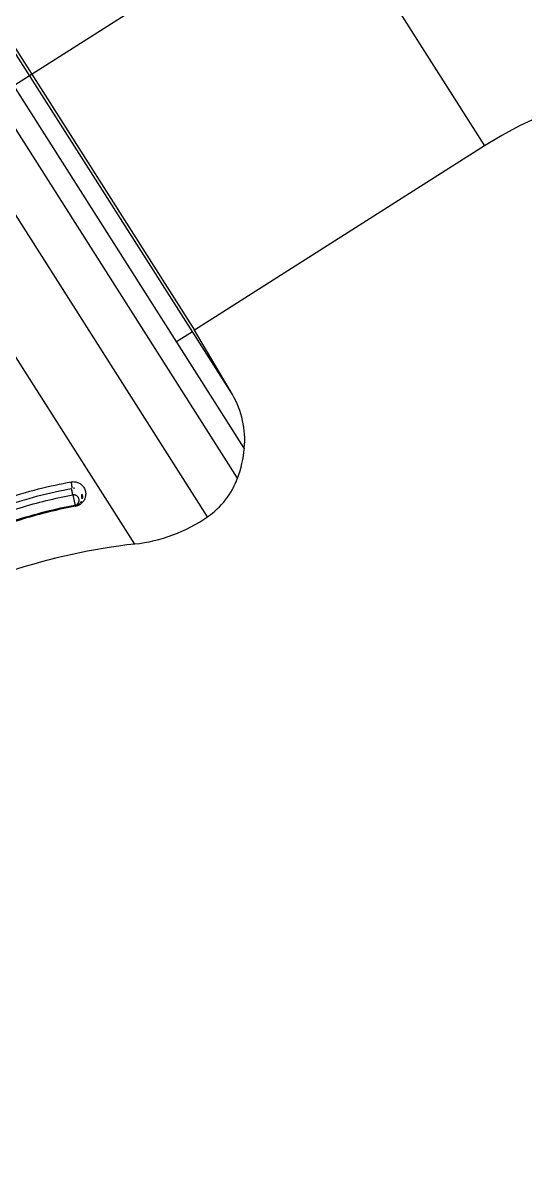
# Model space of a CAD drawing. Header units: millimetres. Extents: x 1145859089 to 1147511753, y -1047484727 to -1047247487.
# Drawn here: x 1145997567.3 to 1145997595.4, y -1047438293.4 to -1047438228.7 of the extents above; entities that cross this region are included whole.
import ezdxf
from ezdxf.xclip import XClip

# ---------------------------------------------------------------- set-up
doc = ezdxf.new("R2010")
doc.units = ezdxf.units.MM
doc.header["$LTSCALE"] = 100
doc.header["$MEASUREMENT"] = 0
doc.header["$XCLIPFRAME"] = 2
doc.linetypes.add('단지배치도$0$CENTER', pattern=[31, 30, -0.5, 0, -0.5])
doc.layers.get('0').update_dxf_attribs({"linetype": 'CONTINUOUS'})
doc.layers.add('XREF', color=135, linetype='CONTINUOUS')
doc.layers.add('단지배치도$0$W240910', color=135, linetype='CONTINUOUS')

# ---------------------------------------------------------------- blocks, each defined once
blk = doc.blocks.new('단지배치도$0$zw$9902')
at = {"layer": '단지배치도$0$W240910', "linetype": 'ByBlock', "ltscale": 20}
for p, q in [((59434.04, -66837.619), (59452.29, -66866.306)), ((59438.462, -66884.907), (59411.332, -66842.262)), ((59438.838, -66883.237), (59413.004, -66842.629)), ((59436.783, -66887.072), (59408.659, -66842.865)), ((59438.173, -66880.239), (59415.438, -66844.502)), ((59432.7, -66888.604), (59405.542, -66845.915)), ((59417.804, -66847.948), (59436.054, -66876.636)), ((59452.29, -66866.306), (59436.054, -66876.635)), ((59435.93, -66876.714), (59435.046, -66877.276)), ((59438.173, -66880.239), (59436.054, -66876.635))]:
    blk.add_line(p, q, dxfattribs=at)
at = {"layer": '단지배치도$0$W240910', "linetype": '단지배치도$0$CENTER', "ltscale": 20}
blk.add_line((59044.925, -67105.317), (59443.165, -66851.963), dxfattribs=at)
at = {"layer": '단지배치도$0$W240910'}
for radius in [11431.377, 11931.377]:
    blk.add_arc((57394.291, -57699.4), radius, 251.6277496, 321.4181311, dxfattribs=at)
at = {"layer": '단지배치도$0$W240910', "linetype": '단지배치도$0$CENTER', "ltscale": 20}
blk.add_arc((59464.099, -66884.868), 39, 32.46387, 122.46387, dxfattribs=at)
at = {"layer": '단지배치도$0$W240910', "linetype": 'ByBlock', "ltscale": 20}
for centre, radius, start, end in [((59464.099, -66884.868), 22, 32.46387, 122.46387), ((59432.199, -66882.623), 6.672, 339.95712, 354.70711), ((59429.272, -66885.982), 0.5, 84.30335, 100.41225), ((59429.272, -66885.982), 0.5, 349.55183, 63.92925), ((59429.272, -66885.982), 0.5, 280.40689, 286.49294), ((59429.272, -66885.982), 0.5, 286.53902, 298.3264), ((59429.272, -66885.982), 0.5, 301.05427, 301.37834), ((59429.272, -66885.982), 0.5, 301.37834, 318.27233), ((59429.272, -66885.982), 0.5, 321.18211, 349.55183), ((59429.272, -66885.982), 0.5, 321.01198, 321.18211), ((59436.561, -66922.845), 34.458, 96.43303, 120.04189)]:
    blk.add_arc(centre, radius, start, end, dxfattribs=at)
for points in [[(59438.84, -66883.238), (59438.939, -66882.206), (59438.699, -66881.139), (59438.173, -66880.239)], [(59429.133, -66885.124), (59429.141, -66885.14), (59429.16, -66885.193), (59429.182, -66885.29), (59429.196, -66885.391), (59429.195, -66885.463), (59429.187, -66885.487), (59429.181, -66885.488)], [(59436.784, -66887.073), (59437.553, -66886.555), (59438.15, -66885.786), (59438.467, -66884.909)], [(59429.229, -66885.855), (59429.22, -66885.838), (59429.202, -66885.79), (59429.179, -66885.689), (59429.166, -66885.588), (59429.167, -66885.513), (59429.176, -66885.492), (59429.182, -66885.492)], [(59429.341, -66886.45), (59429.349, -66886.465), (59429.357, -66886.474), (59429.362, -66886.473)], [(59429.377, -66886.49), (59429.371, -66886.478), (59429.366, -66886.472), (59429.362, -66886.472)], [(59429.414, -66886.46), (59429.456, -66886.447), (59429.497, -66886.43), (59429.532, -66886.408)], [(59432.699, -66888.601), (59434.163, -66888.444), (59435.58, -66887.913), (59436.784, -66887.073)]]:
    blk.add_open_spline(points, degree=3, dxfattribs=at)
for points, knots in [([(59417.287, -66889.727), (59417.885, -66889.402), (59419.12, -66888.75), (59421.052, -66887.805), (59423.184, -66886.869), (59425.327, -66886.078), (59427.348, -66885.488), (59428.559, -66885.228), (59429.133, -66885.124)], [0, 0, 0, 0, 0.166667, 0.333333, 0.5, 0.666667, 0.833333, 1, 1, 1, 1]), ([(59429.133, -66885.124), (59429.16, -66885.118), (59429.215, -66885.11), (59429.307, -66885.109), (59429.404, -66885.122), (59429.501, -66885.15), (59429.595, -66885.192), (59429.684, -66885.248), (59429.762, -66885.317), (59429.832, -66885.399), (59429.889, -66885.494), (59429.93, -66885.601), (59429.957, -66885.713), (59429.958, -66885.816), (59429.95, -66885.907), (59429.931, -66885.986), (59429.912, -66886.058), (59429.885, -66886.121), (59429.85, -66886.177), (59429.802, -66886.235), (59429.743, -66886.3), (59429.68, -66886.357), (59429.61, -66886.405), (59429.532, -66886.444), (59429.452, -66886.472), (59429.402, -66886.485), (59429.377, -66886.49)], [0, 0, 0, 0, 0.041667, 0.083333, 0.125, 0.166667, 0.208333, 0.25, 0.291667, 0.333333, 0.375, 0.416667, 0.458333, 0.5, 0.541667, 0.583333, 0.625, 0.666667, 0.708333, 0.75, 0.791667, 0.833333, 0.875, 0.916667, 0.958333, 1, 1, 1, 1]), ([(59417.463, -66890.047), (59418.052, -66889.727), (59419.258, -66889.087), (59421.188, -66888.141), (59423.178, -66887.269), (59425.255, -66886.494), (59427.304, -66885.881), (59428.57, -66885.603), (59429.182, -66885.492)], [0, 0, 0, 0, 0.166667, 0.333333, 0.5, 0.666667, 0.833333, 1, 1, 1, 1]), ([(59417.637, -66890.363), (59418.544, -66889.873), (59420.415, -66888.902), (59423.288, -66887.593), (59426.229, -66886.528), (59428.234, -66886.037), (59429.229, -66885.855)], [0, 0, 0, 0, 0.245015, 0.500016, 0.755017, 1, 1, 1, 1]), ([(59429.229, -66885.855), (59429.245, -66885.852), (59429.276, -66885.85), (59429.326, -66885.855), (59429.381, -66885.864), (59429.428, -66885.888), (59429.475, -66885.916), (59429.515, -66885.953), (59429.548, -66885.997), (59429.572, -66886.049), (59429.582, -66886.109), (59429.586, -66886.173), (59429.577, -66886.23), (59429.559, -66886.278), (59429.535, -66886.321), (59429.506, -66886.359), (59429.472, -66886.391), (59429.432, -66886.418), (59429.388, -66886.437), (59429.357, -66886.447), (59429.341, -66886.45)], [0, 0, 0, 0, 0.055556, 0.111111, 0.166667, 0.222222, 0.277778, 0.333333, 0.388889, 0.444444, 0.5, 0.555556, 0.611111, 0.666667, 0.722222, 0.777778, 0.833333, 0.888889, 0.944444, 1, 1, 1, 1]), ([(59429.341, -66886.45), (59428.83, -66886.539), (59427.731, -66886.77), (59425.822, -66887.323), (59423.779, -66888.076), (59421.67, -66888.99), (59419.633, -66889.985), (59418.465, -66890.604), (59417.915, -66890.902)], [0, 0, 0, 0, 0.166667, 0.333333, 0.5, 0.666667, 0.833333, 1, 1, 1, 1]), ([(59429.362, -66886.473), (59428.794, -66886.578), (59427.605, -66886.838), (59425.622, -66887.426), (59423.586, -66888.185), (59421.579, -66889.064), (59419.66, -66890.007), (59418.497, -66890.623), (59417.938, -66890.925)], [0, 0, 0, 0, 0.1666667, 0.3333333, 0.5, 0.6666667, 0.8333333, 0.999986, 0.999986, 0.999986, 0.999986]), ([(59429.377, -66886.49), (59428.392, -66886.671), (59426.863, -66887.048), (59425.374, -66887.548), (59424.839, -66887.76)], [0, 0, 0, 0, 0.244936, 0.3860853, 0.3860853, 0.3860853, 0.3860853]), ([(59429.633, -66886.329), (59429.623, -66886.34), (59429.597, -66886.364), (59429.563, -66886.388), (59429.542, -66886.4)], [5.4725566, 5.4725566, 5.4725566, 5.4725566, 5.6426226, 5.8624076, 5.8624076, 5.8624076, 5.8624076]), ([(59417.931, -66890.921), (59418.828, -66890.443), (59420.67, -66889.488), (59423.497, -66888.195), (59425.638, -66887.417), (59426.821, -66887.072), (59427.008, -66887.025)], [20.729381, 20.729381, 20.729381, 20.729381, 43.949981, 68.22711, 92.504239, 97.000089, 97.000089, 97.000089, 97.000089])]:
    blk.add_open_spline(points, degree=3, knots=knots, dxfattribs=at)
blk = doc.blocks.new('단지배치도')
blk.add_blockref('단지배치도$0$zw$9902', (141034.193, 142437.157))

msp = doc.modelspace()

# ---------------------------------------------------------------- block references
at = {"layer": 'XREF'}
ref = msp.add_blockref('단지배치도', (1145797106.633357, -1047513806.462535), dxfattribs=at)
XClip(ref).set_block_clipping_path([(72982.4064819524, 34919.7593965302), (360382.4067475507, 255319.7593436702)])

doc.saveas('drawing.dxf')
